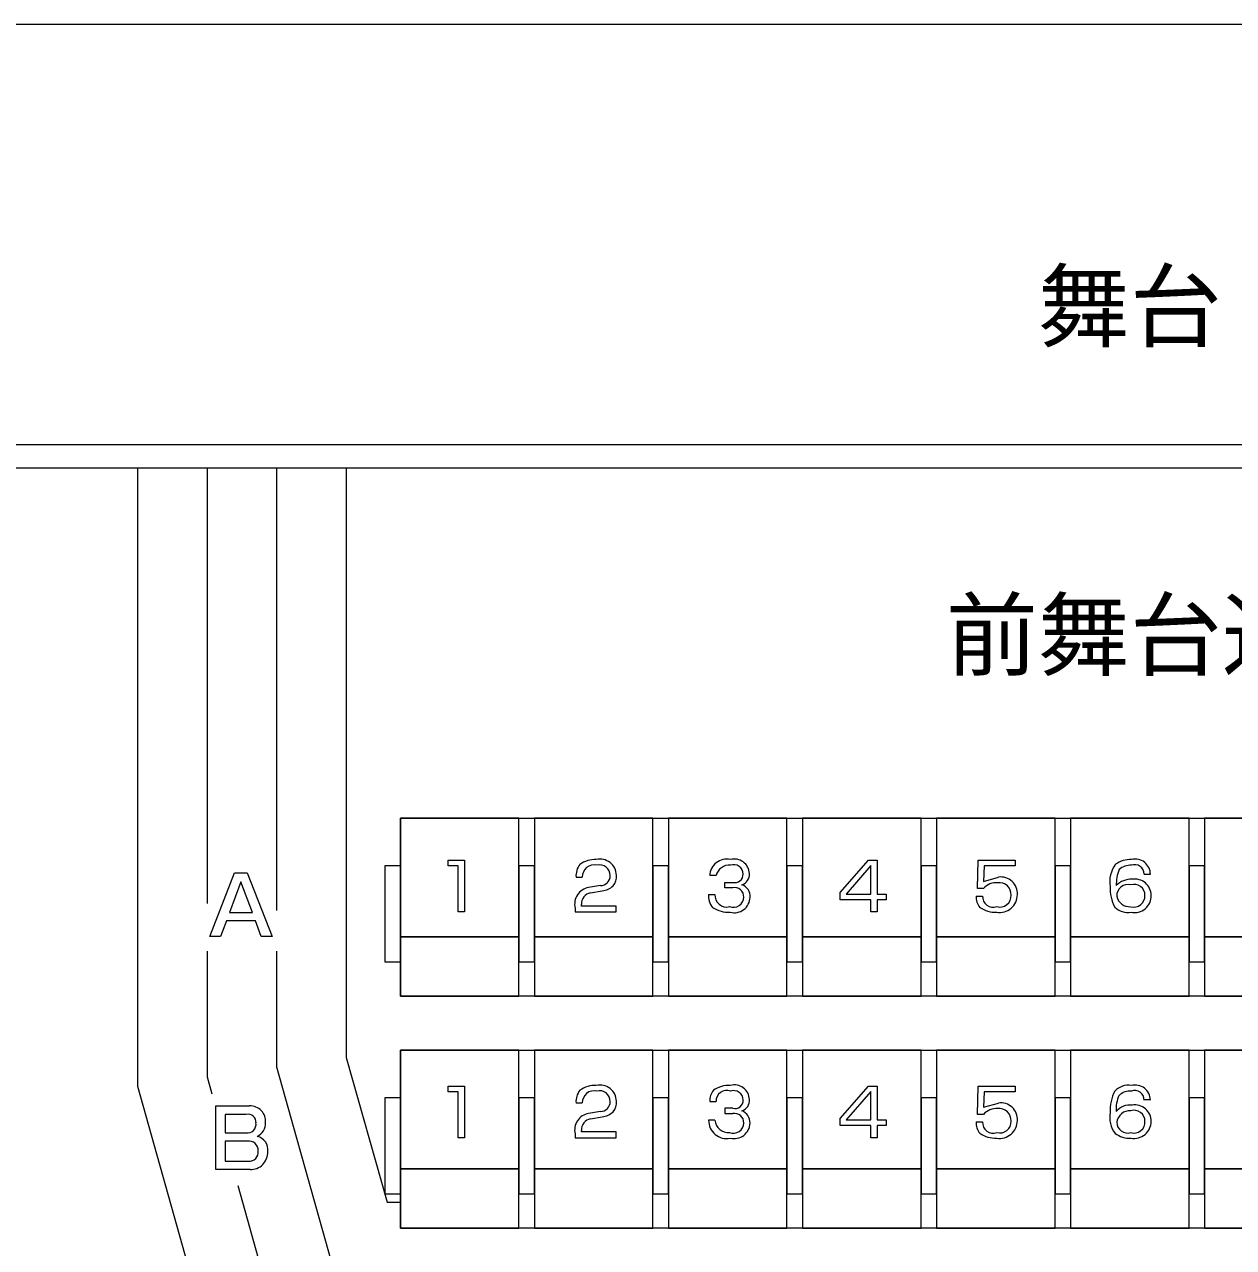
# Model space of a CAD drawing. Units: millimetres on the paper. Extents: x -1 to 279, y -216 to -20.
# Drawn here: x 77.04 to 116.49, y -60.24 to -20.34 of the extents above; entities that cross this region are included whole.
import ezdxf
from ezdxf.enums import TextEntityAlignment as Align

# ---------------------------------------------------------------- set-up
doc = ezdxf.new("R2010")
doc.units = ezdxf.units.MM
doc.linetypes.add('DASHED1', pattern=[1.8, 1.2, -0.6])
for name, color, linetype, lineweight in [('0-D', 7, 'Continuous', 9), ('0-E', 7, 'Continuous', 9), ('0-F', 7, 'Continuous', 9), ('1-0', 7, 'DASHED1', 9), ('F-F', 7, 'Continuous', 9)]:
    doc.layers.add(name, color=color, linetype=linetype, lineweight=lineweight)
doc.styles.add('HGｺﾞｼｯｸE', font='')
doc.styles.get('HGｺﾞｼｯｸE').set_extended_font_data('HGｺﾞｼｯｸE')

msp = doc.modelspace()

# ---------------------------------------------------------------- linework, layer by layer
at = {"layer": '0-D'}
for p, q in [((84.276, -55.895), (83.589, -55.895)), ((84.308, -56.767), (83.589, -56.767))]:
    msp.add_line(p, q, dxfattribs=at)
for points in [[(85.118, -50.091), (84.762, -50.091), (84.572, -49.585), (83.627, -49.585), (83.437, -50.091), (83.081, -50.091), (83.89, -48.015), (84.306, -48.015)], [(83.722, -49.311), (84.477, -49.311), (84.098, -48.305)]]:
    msp.add_lwpolyline(points, close=True, dxfattribs=at)
for points in [[(84.397, -57.695), (83.286, -57.695), (83.286, -55.619), (84.381, -55.619)], [(83.589, -55.895), (83.589, -56.499), (84.266, -56.499)], [(83.589, -56.767), (83.589, -57.417), (84.344, -57.417)]]:
    msp.add_lwpolyline(points, dxfattribs=at)
for centre, radius, start, end in [((84.403, -56.123), 0.504, 355.6848, 92.4242), ((84.306, -56.213), 0.289, 261.9466, 8.2985), ((84.329, -56.154), 0.264, 356.2582, 101.5446), ((84.435, -56.183), 0.471, 294.7165, 2.6471), ((84.534, -57.045), 0.445, 351.5036, 77.3031), ((84.353, -57.075), 0.311, 357.0058, 98.3186), ((84.375, -57.128), 0.291, 263.9579, 7.3216), ((84.411, -57.132), 0.564, 268.6168, 2.0741)]:
    msp.add_arc(centre, radius, start, end, dxfattribs=at)
at = {"layer": '0-E'}
for p, q in [((95.034, -48.153), (95.239, -48.153)), ((99.602, -48.103), (99.397, -48.103)), ((113.571, -48.057), (113.777, -48.057)), ((95.83, -48.429), (95.445, -48.495)), ((95.509, -48.671), (95.89, -48.605)), ((99.36, -48.717), (99.568, -48.717)), ((108.091, -48.771), (108.296, -48.771)), ((113.777, -55.425), (113.571, -55.425)), ((95.034, -55.523), (95.239, -55.523)), ((95.83, -55.799), (95.445, -55.865)), ((99.397, -55.473), (99.602, -55.473)), ((95.509, -56.041), (95.89, -55.973)), ((99.568, -56.087), (99.36, -56.087)), ((108.091, -56.141), (108.296, -56.141))]:
    msp.add_line(p, q, dxfattribs=at)
for points in [[(91.395, -47.599), (91.395, -49.285), (91.187, -49.285), (91.187, -47.785), (90.866, -47.785), (90.866, -47.599)], [(104.86, -47.599), (104.86, -48.707), (105.151, -48.707), (105.151, -48.891), (104.86, -48.891), (104.86, -49.285), (104.657, -49.285), (104.657, -48.891), (103.653, -48.891), (103.653, -48.661), (104.573, -47.599)], [(104.657, -47.773), (103.854, -48.707), (104.657, -48.707)], [(91.395, -54.969), (91.395, -56.655), (91.187, -56.655), (91.187, -55.155), (90.866, -55.155), (90.866, -54.969)], [(104.86, -54.969), (104.86, -56.077), (105.151, -56.077), (105.151, -56.261), (104.86, -56.261), (104.86, -56.655), (104.657, -56.655), (104.657, -56.261), (103.653, -56.261), (103.653, -56.031), (104.573, -54.969)], [(104.657, -55.143), (103.854, -56.077), (104.657, -56.077)]]:
    msp.add_lwpolyline(points, close=True, dxfattribs=at)
for points in [[(108.33, -48.525), (108.137, -48.525), (108.155, -47.599), (109.368, -47.599)], [(109.368, -47.599), (109.368, -47.785), (108.349, -47.785), (108.335, -48.293), (108.818, -48.155)], [(100.146, -48.499), (99.893, -48.499), (99.893, -48.325), (100.148, -48.325)], [(95.006, -49.163), (95.006, -49.285), (96.348, -49.285), (96.348, -49.099), (95.214, -49.099), (95.214, -49.049)], [(108.33, -55.895), (108.137, -55.895), (108.155, -54.969), (109.368, -54.969)], [(109.368, -54.969), (109.368, -55.155), (108.349, -55.155), (108.335, -55.663), (108.818, -55.525)], [(100.148, -55.695), (99.893, -55.695), (99.893, -55.869), (100.146, -55.869)], [(95.006, -56.533), (95.006, -56.655), (96.348, -56.655), (96.348, -56.469), (95.214, -56.469), (95.214, -56.419)]]:
    msp.add_lwpolyline(points, dxfattribs=at)
for centre, radius, start, end in [((95.632, -48.11), 0.6, 141.8458, 184.1473), ((95.663, -48.455), 0.874, 87.8882, 125.0533), ((95.625, -48.141), 0.386, 76.6897, 181.7735), ((95.816, -48.104), 0.537, 0.977, 102.9816), ((95.807, -48.093), 0.34, 358.2614, 105.7103), ((99.951, -48.123), 0.554, 77.6627, 177.9999), ((100.038, -48.213), 0.449, 85.2227, 165.8756), ((100.196, -48.064), 0.499, 3.3022, 104.7085), ((100.176, -48.061), 0.313, 1.136, 108.7125), ((113.417, -48.316), 0.97, 143.0796, 188.8479), ((113.12, -48.404), 0.824, 87.1725, 125.475), ((113.14, -48.355), 0.59, 88.6278, 130.331), ((113.26, -48.058), 0.311, 0.0706, 110.0044), ((113.28, -48.064), 0.497, 0.7441, 103.9034), ((95.835, -48.117), 0.312, 269.1867, 2.4895), ((95.894, -48.139), 0.461, 319.7012, 5.4916), ((100.214, -48.059), 0.274, 255.9435, 0.8983), ((100.322, -48.055), 0.373, 289.0331, 3.0341), ((108.897, -48.689), 0.539, 356.3284, 98.3517), ((113.935, -48.393), 1.274, 157.5084, 181.6434), ((113.15, -48.909), 0.685, 87.4943, 135.4819), ((113.264, -48.756), 0.538, 0.5638, 99.0328), ((95.529, -49.029), 0.54, 98.968, 194.4073), ((95.564, -49.018), 0.352, 99.0129, 185.0108), ((95.798, -47.95), 0.661, 278.0273, 312.5985), ((100.208, -48.793), 0.3, 357.3179, 101.8667), ((100.322, -48.78), 0.393, 355.4844, 71.9088), ((108.751, -48.896), 0.561, 85.737, 138.5484), ((108.843, -48.723), 0.389, 356.7079, 97.4583), ((113.828, -48.502), 1.37, 178.4463, 207.4201), ((113.051, -48.769), 0.374, 76.7304, 181.5192), ((113.24, -48.749), 0.359, 359.9297, 106.7759), ((99.948, -48.776), 0.591, 174.2524, 218.6542), ((99.945, -48.751), 0.379, 174.9484, 284.6115), ((100.165, -48.797), 0.343, 248.8219, 358.3766), ((100.194, -48.798), 0.519, 255.7879, 358.5567), ((108.647, -48.799), 0.557, 177.1305, 218.124), ((108.647, -48.786), 0.351, 177.6008, 289.2593), ((108.853, -48.727), 0.581, 260.8149, 0.3989), ((108.862, -48.761), 0.37, 254.3712, 2.4939), ((113.099, -48.689), 0.431, 192.0163, 274.7825), ((113.229, -48.762), 0.37, 255.1679, 1.9226), ((113.254, -48.763), 0.549, 258.6054, 1.2626), ((100.031, -48.277), 1.024, 237.9016, 271.9798), ((108.724, -48.387), 0.915, 235.7351, 272.2973), ((113.051, -48.668), 0.64, 226.6012, 278.434), ((95.66, -55.824), 0.874, 87.6908, 124.8559), ((95.816, -55.474), 0.537, 0.977, 102.9816), ((100.034, -55.882), 0.932, 87.8627, 123.7097), ((100.204, -55.423), 0.49, 2.0361, 105.9745), ((113.056, -55.545), 0.602, 80.0385, 137.1961), ((113.275, -55.44), 0.502, 1.653, 103.2278), ((95.635, -55.479), 0.603, 141.9229, 184.2243), ((95.625, -55.511), 0.386, 76.6897, 181.7735), ((95.807, -55.463), 0.34, 358.2614, 105.7103), ((99.959, -55.455), 0.563, 141.7715, 181.81), ((99.957, -55.47), 0.355, 70.5101, 180.5882), ((100.176, -55.431), 0.312, 1.3952, 108.8258), ((100.214, -55.429), 0.275, 256.0851, 1.1688), ((100.346, -55.441), 0.35, 286.1926, 5.8746), ((113.971, -55.805), 1.513, 153.744, 181.1603), ((113.617, -55.702), 0.961, 153.4507, 185.7786), ((113.111, -55.648), 0.514, 85.184, 133.2593), ((113.262, -55.426), 0.31, 0.084, 110.3603), ((95.835, -55.487), 0.312, 269.1867, 2.4895), ((95.801, -55.319), 0.66, 277.7631, 312.3343), ((95.894, -55.509), 0.461, 319.7012, 5.4916), ((100.298, -56.166), 0.415, 357.8646, 69.5286), ((108.751, -56.266), 0.561, 85.737, 138.5484), ((108.843, -56.093), 0.389, 356.7079, 97.4583), ((108.897, -56.059), 0.539, 356.3284, 98.3517), ((113.352, -55.98), 0.905, 170.8135, 216.2736), ((113.106, -56.167), 0.577, 82.6297, 140.3465), ((113.108, -56.21), 0.436, 86.2549, 171.9948), ((113.239, -56.121), 0.36, 0.2594, 106.4462), ((113.271, -56.118), 0.531, 359.6767, 99.9199), ((95.529, -56.399), 0.54, 98.968, 194.4073), ((95.564, -56.388), 0.352, 99.0129, 185.0108), ((99.951, -56.092), 0.591, 179.5671, 281.2541), ((100.01, -56.044), 0.444, 185.566, 273.9939), ((100.166, -56.168), 0.342, 248.6685, 358.5301), ((100.19, -56.162), 0.524, 256.4223, 357.9223), ((100.209, -56.162), 0.299, 357.0412, 102.1434), ((108.645, -56.168), 0.555, 177.2198, 218.2133), ((108.647, -56.156), 0.351, 177.6008, 289.2593), ((108.853, -56.097), 0.581, 260.8149, 0.3989), ((108.862, -56.131), 0.37, 254.3712, 2.4939), ((113.038, -56.142), 0.361, 181.2174, 285.5814), ((113.237, -56.141), 0.363, 253.5874, 3.5032), ((113.241, -56.118), 0.561, 260.1986, 359.6694), ((108.727, -55.756), 0.915, 235.5433, 272.1055), ((113.108, -55.841), 0.831, 234.2288, 272.5537)]:
    msp.add_arc(centre, radius, start, end, dxfattribs=at)
at = {"layer": '0-F'}
for p, q in [((176.147, -34.053), (50.056, -34.053)), ((176.152, -34.811), (49.976, -34.811)), ((82.997, -34.811), (82.997, -49.011)), ((85.267, -49.245), (85.267, -34.811)), ((87.538, -34.811), (87.538, -54.037)), ((89.304, -46.231), (89.304, -50.099)), ((93.172, -46.231), (89.304, -46.231)), ((93.172, -50.099), (93.172, -46.231)), ((93.677, -46.231), (93.677, -50.099)), ((97.545, -46.231), (93.677, -46.231)), ((97.545, -50.099), (97.545, -46.231)), ((98.05, -46.231), (98.05, -50.099)), ((101.918, -46.231), (98.05, -46.231)), ((101.918, -50.099), (101.918, -46.231)), ((102.423, -46.231), (102.423, -50.099)), ((106.291, -46.231), (102.423, -46.231)), ((106.291, -50.099), (106.291, -46.231)), ((106.796, -46.231), (106.796, -50.099)), ((110.664, -46.231), (106.796, -46.231)), ((110.664, -50.099), (110.664, -46.231)), ((111.168, -46.231), (111.168, -50.099)), ((115.037, -46.231), (111.168, -46.231)), ((115.037, -50.099), (115.037, -46.231)), ((115.542, -46.231), (115.542, -50.099)), ((119.41, -46.231), (115.542, -46.231)), ((88.799, -47.787), (88.799, -50.915)), ((89.304, -47.787), (88.799, -47.787)), ((89.304, -50.915), (89.304, -47.787)), ((93.172, -47.787), (93.172, -50.915)), ((93.677, -47.787), (93.172, -47.787)), ((93.677, -50.915), (93.677, -47.787)), ((97.545, -47.787), (97.545, -50.915)), ((98.05, -47.787), (97.545, -47.787)), ((98.05, -50.915), (98.05, -47.787)), ((101.918, -47.787), (101.918, -50.915)), ((102.423, -47.787), (101.918, -47.787)), ((102.423, -50.915), (102.423, -47.787)), ((106.291, -47.787), (106.291, -50.915)), ((106.796, -47.787), (106.291, -47.787)), ((106.796, -50.915), (106.796, -47.787)), ((110.664, -47.787), (110.664, -50.915)), ((111.168, -47.787), (110.664, -47.787)), ((111.168, -50.915), (111.168, -47.787)), ((115.037, -47.787), (115.037, -50.915)), ((115.542, -47.787), (115.037, -47.787)), ((115.542, -50.915), (115.542, -47.787)), ((89.304, -50.099), (89.304, -52.033)), ((93.172, -50.099), (89.304, -50.099)), ((89.304, -50.099), (93.172, -50.099)), ((93.172, -52.033), (93.172, -50.099)), ((93.677, -50.099), (93.677, -52.033)), ((97.545, -50.099), (93.677, -50.099)), ((93.677, -50.099), (97.545, -50.099)), ((97.545, -52.033), (97.545, -50.099)), ((98.05, -50.099), (98.05, -52.033)), ((101.918, -50.099), (98.05, -50.099)), ((98.05, -50.099), (101.918, -50.099)), ((101.918, -52.033), (101.918, -50.099)), ((102.423, -50.099), (102.423, -52.033)), ((106.291, -50.099), (102.423, -50.099)), ((102.423, -50.099), (106.291, -50.099)), ((106.291, -52.033), (106.291, -50.099)), ((106.796, -50.099), (106.796, -52.033)), ((110.664, -50.099), (106.796, -50.099)), ((106.796, -50.099), (110.664, -50.099)), ((110.664, -52.033), (110.664, -50.099)), ((111.168, -50.099), (111.168, -52.033)), ((115.037, -50.099), (111.168, -50.099)), ((111.168, -50.099), (115.037, -50.099)), ((115.037, -52.033), (115.037, -50.099)), ((115.542, -50.099), (115.542, -52.033)), ((119.41, -50.099), (115.542, -50.099)), ((115.542, -50.099), (119.41, -50.099)), ((88.799, -50.915), (89.304, -50.915)), ((93.172, -50.915), (93.677, -50.915)), ((97.545, -50.915), (98.05, -50.915)), ((101.918, -50.915), (102.423, -50.915)), ((106.291, -50.915), (106.796, -50.915)), ((110.664, -50.915), (111.168, -50.915)), ((115.037, -50.915), (115.542, -50.915)), ((89.304, -52.033), (93.172, -52.033)), ((93.677, -52.033), (97.545, -52.033)), ((98.05, -52.033), (101.918, -52.033)), ((102.423, -52.033), (106.291, -52.033)), ((106.796, -52.033), (110.664, -52.033)), ((111.168, -52.033), (115.037, -52.033)), ((115.542, -52.033), (119.41, -52.033)), ((89.304, -53.801), (89.304, -57.669)), ((93.172, -53.801), (89.304, -53.801)), ((93.172, -57.669), (93.172, -53.801)), ((93.677, -53.801), (93.677, -57.669)), ((97.545, -53.801), (93.677, -53.801)), ((97.545, -57.669), (97.545, -53.801)), ((98.05, -53.801), (98.05, -57.669)), ((101.918, -53.801), (98.05, -53.801)), ((101.918, -57.669), (101.918, -53.801)), ((102.423, -53.801), (102.423, -57.669)), ((106.291, -53.801), (102.423, -53.801)), ((106.291, -57.669), (106.291, -53.801)), ((106.796, -53.801), (106.796, -57.669)), ((110.664, -53.801), (106.796, -53.801)), ((110.664, -57.669), (110.664, -53.801)), ((111.168, -53.801), (111.168, -57.669)), ((115.037, -53.801), (111.168, -53.801)), ((115.037, -57.669), (115.037, -53.801)), ((115.542, -53.801), (115.542, -57.669)), ((119.41, -53.801), (115.542, -53.801)), ((88.799, -55.355), (88.799, -58.485)), ((89.304, -55.355), (88.799, -55.355)), ((89.304, -58.485), (89.304, -55.355)), ((93.172, -55.355), (93.172, -58.485)), ((93.677, -55.355), (93.172, -55.355)), ((93.677, -58.485), (93.677, -55.355)), ((97.545, -55.355), (97.545, -58.485)), ((98.05, -55.355), (97.545, -55.355)), ((98.05, -58.485), (98.05, -55.355)), ((101.918, -55.355), (101.918, -58.485)), ((102.423, -55.355), (101.918, -55.355)), ((102.423, -58.485), (102.423, -55.355)), ((106.291, -55.355), (106.291, -58.485)), ((106.796, -55.355), (106.291, -55.355)), ((106.796, -58.485), (106.796, -55.355)), ((110.664, -55.355), (110.664, -58.485)), ((111.168, -55.355), (110.664, -55.355)), ((111.168, -58.485), (111.168, -55.355)), ((115.037, -55.355), (115.037, -58.485)), ((115.542, -55.355), (115.037, -55.355)), ((115.542, -58.485), (115.542, -55.355)), ((89.304, -57.669), (89.304, -59.603)), ((93.172, -57.669), (89.304, -57.669)), ((89.304, -57.669), (93.172, -57.669)), ((93.172, -59.603), (93.172, -57.669)), ((93.677, -57.669), (93.677, -59.603)), ((97.545, -57.669), (93.677, -57.669)), ((93.677, -57.669), (97.545, -57.669)), ((97.545, -59.603), (97.545, -57.669)), ((98.05, -57.669), (98.05, -59.603)), ((101.918, -57.669), (98.05, -57.669)), ((98.05, -57.669), (101.918, -57.669)), ((101.918, -59.603), (101.918, -57.669)), ((102.423, -57.669), (102.423, -59.603)), ((106.291, -57.669), (102.423, -57.669)), ((102.423, -57.669), (106.291, -57.669)), ((106.291, -59.603), (106.291, -57.669)), ((106.796, -57.669), (106.796, -59.603)), ((110.664, -57.669), (106.796, -57.669)), ((106.796, -57.669), (110.664, -57.669)), ((110.664, -59.603), (110.664, -57.669)), ((111.168, -57.669), (111.168, -59.603)), ((115.037, -57.669), (111.168, -57.669)), ((111.168, -57.669), (115.037, -57.669)), ((115.037, -59.603), (115.037, -57.669)), ((115.542, -57.669), (115.542, -59.603)), ((119.41, -57.669), (115.542, -57.669)), ((115.542, -57.669), (119.41, -57.669)), ((83.995, -58.211), (85.271, -62.747)), ((88.799, -58.485), (89.304, -58.485)), ((93.172, -58.485), (93.677, -58.485)), ((97.545, -58.485), (98.05, -58.485)), ((101.918, -58.485), (102.423, -58.485)), ((106.291, -58.485), (106.796, -58.485)), ((110.664, -58.485), (111.168, -58.485)), ((115.037, -58.485), (115.542, -58.485)), ((89.304, -59.603), (93.172, -59.603)), ((93.677, -59.603), (97.545, -59.603)), ((98.05, -59.603), (101.918, -59.603)), ((102.423, -59.603), (106.291, -59.603)), ((106.796, -59.603), (110.664, -59.603)), ((111.168, -59.603), (115.037, -59.603)), ((115.542, -59.603), (119.41, -59.603))]:
    msp.add_line(p, q, dxfattribs=at)
at = {"layer": '0-F', "color": 4}
for p, q in [((80.726, -34.811), (80.726, -54.977)), ((80.726, -54.977), (85.306, -71.261))]:
    msp.add_line(p, q, dxfattribs=at)
at = {"layer": '0-F'}
for points in [[(136.902, -52.033), (89.304, -52.033), (89.304, -46.231), (136.902, -46.231)], [(136.902, -59.603), (89.304, -59.603), (89.304, -53.801), (136.902, -53.801)]]:
    msp.add_lwpolyline(points, close=True, dxfattribs=at)
for points in [[(82.997, -50.569), (82.997, -54.665), (83.153, -55.219)], [(91.49, -73.899), (90.986, -73.899), (90.766, -73.899), (85.267, -54.351), (85.267, -50.569)], [(87.538, -54.037), (88.867, -58.761), (89.269, -58.761)]]:
    msp.add_lwpolyline(points, dxfattribs=at)
at = {"layer": 'F-F'}
msp.add_lwpolyline([(279.381, -20.339), (-0.619, -20.339), (-0.619, -216.339)], dxfattribs=at)

# ---------------------------------------------------------------- texts
at = {"layer": '1-0', "style": 'HGｺﾞｼｯｸE'}
for s, p in [('舞台', (110.102, -31.29)), ('前舞台迫', (107.102, -42.012))]:
    msp.add_text(s, height=2.199, dxfattribs=at).set_placement(p, align=Align.BOTTOM_LEFT)

doc.saveas('drawing.dxf')
